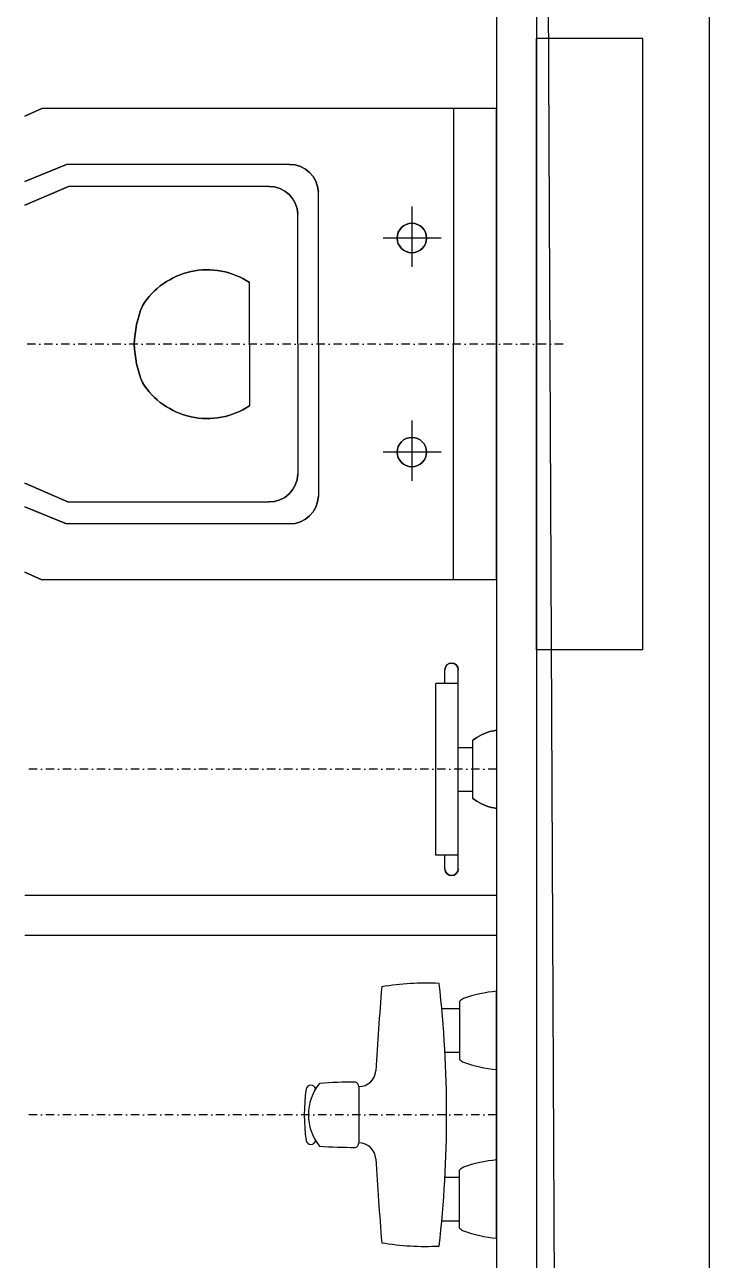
# Model space of a CAD drawing. Header units: millimetres. Extents: x 1372008 to 1414120, y -182161 to -161891.
# Drawn here: x 1395130 to 1395645, y -165426 to -164496 of the extents above; entities that cross this region are included whole.
import ezdxf

# ---------------------------------------------------------------- set-up
doc = ezdxf.new("R2010")
doc.units = ezdxf.units.MM
doc.linetypes.add('DASHDOT2', pattern=[12.7, 6.35, -3.175, 0, -3.175])
for name, color, linetype in [('Divar-komek', 7, 'Continuous'), ('Kafel', 7, 'Continuous'), ('Santexnika', 7, 'Continuous'), ('sutun1', 7, 'Continuous')]:
    doc.layers.add(name, color=color, linetype=linetype)

msp = doc.modelspace()

# ---------------------------------------------------------------- linework, layer by layer
at = {"layer": 'Divar-komek'}
for p, q in [((1395515.19, -162561.14), (1395515.19, -168896.14)), ((1395645.19, -162561.14), (1395645.19, -169026.14))]:
    msp.add_line(p, q, dxfattribs=at)
at = {"layer": 'Kafel'}
for p, q in [((1395485.19, -162391.14), (1395485.19, -168871.14)), ((1395515.19, -162561.14), (1395515.19, -168871.14))]:
    msp.add_line(p, q, dxfattribs=at)
at = {"layer": 'Santexnika'}
for p, q in [((1395595.19, -164506.14), (1395515.19, -164506.14)), ((1395515.19, -164966.14), (1395515.19, -164506.14)), ((1395595.19, -164506.14), (1395515.19, -164506.14)), ((1395515.19, -164966.14), (1395515.19, -164506.14)), ((1395595.19, -164506.14), (1395515.19, -164506.14)), ((1395515.19, -164966.14), (1395515.19, -164506.14)), ((1395595.19, -164506.14), (1395515.19, -164506.14)), ((1395515.19, -164966.14), (1395515.19, -164506.14)), ((1395595.19, -164506.14), (1395515.19, -164506.14)), ((1395515.19, -164966.14), (1395515.19, -164506.14)), ((1395595.19, -164506.14), (1395515.19, -164506.14)), ((1395515.19, -164966.14), (1395515.19, -164506.14)), ((1395595.19, -164506.14), (1395515.19, -164506.14)), ((1395515.19, -164966.14), (1395515.19, -164506.14)), ((1395595.19, -164506.14), (1395515.19, -164506.14)), ((1395515.19, -164966.14), (1395515.19, -164506.14)), ((1395595.19, -164966.14), (1395595.19, -164506.14)), ((1395595.19, -164966.14), (1395595.19, -164506.14)), ((1395595.19, -164966.14), (1395595.19, -164506.14)), ((1395595.19, -164966.14), (1395595.19, -164506.14)), ((1395595.19, -164966.14), (1395595.19, -164506.14)), ((1395595.19, -164966.14), (1395595.19, -164506.14)), ((1395595.19, -164966.14), (1395595.19, -164506.14)), ((1395595.19, -164966.14), (1395595.19, -164506.14)), ((1395485.19, -164558.64), (1395143.03, -164558.64)), ((1395485.19, -164558.64), (1395143.03, -164558.64)), ((1395485.19, -164558.64), (1395143.03, -164558.64)), ((1395485.19, -164558.64), (1395143.03, -164558.64)), ((1395485.19, -164558.64), (1395143.03, -164558.64)), ((1395485.19, -164558.64), (1395143.03, -164558.64)), ((1395485.19, -164558.64), (1395143.03, -164558.64)), ((1395485.19, -164558.64), (1395143.03, -164558.64)), ((1395452.66, -164558.64), (1395452.66, -164736.14)), ((1395452.66, -164558.64), (1395452.66, -164736.14)), ((1395452.66, -164558.64), (1395452.66, -164736.14)), ((1395452.66, -164558.64), (1395452.66, -164736.14)), ((1395452.66, -164558.64), (1395452.66, -164736.14)), ((1395452.66, -164558.64), (1395452.66, -164736.14)), ((1395452.66, -164558.64), (1395452.66, -164736.14)), ((1395452.66, -164558.64), (1395452.66, -164736.14)), ((1395485.19, -164913.64), (1395485.19, -164558.64)), ((1395485.19, -164913.64), (1395485.19, -164558.64)), ((1395485.19, -164913.64), (1395485.19, -164558.64)), ((1395485.19, -164913.64), (1395485.19, -164558.64)), ((1395485.19, -164913.64), (1395485.19, -164558.64)), ((1395485.19, -164913.64), (1395485.19, -164558.64)), ((1395485.19, -164913.64), (1395485.19, -164558.64)), ((1395485.19, -164913.64), (1395485.19, -164558.64)), ((1395329.67, -164600.82), (1395161.73, -164600.82)), ((1395329.67, -164600.82), (1395161.73, -164600.82)), ((1395329.67, -164600.82), (1395161.73, -164600.82)), ((1395329.67, -164600.82), (1395161.73, -164600.82)), ((1395329.67, -164600.82), (1395161.73, -164600.82)), ((1395329.67, -164600.82), (1395161.73, -164600.82)), ((1395329.67, -164600.82), (1395161.73, -164600.82)), ((1395329.67, -164600.82), (1395161.73, -164600.82)), ((1395314.19, -164617.35), (1395163.24, -164617.35)), ((1395314.19, -164617.35), (1395163.24, -164617.35)), ((1395314.19, -164617.35), (1395163.24, -164617.35)), ((1395314.19, -164617.35), (1395163.24, -164617.35)), ((1395314.19, -164617.35), (1395163.24, -164617.35)), ((1395314.19, -164617.35), (1395163.24, -164617.35)), ((1395314.19, -164617.35), (1395163.24, -164617.35)), ((1395314.19, -164617.35), (1395163.24, -164617.35)), ((1395351.11, -164736.14), (1395351.11, -164621.79)), ((1395351.11, -164736.14), (1395351.11, -164621.79)), ((1395351.11, -164736.14), (1395351.11, -164621.79)), ((1395351.11, -164736.14), (1395351.11, -164621.79)), ((1395351.11, -164736.14), (1395351.11, -164621.79)), ((1395351.11, -164736.14), (1395351.11, -164621.79)), ((1395351.11, -164736.14), (1395351.11, -164621.79)), ((1395351.11, -164736.14), (1395351.11, -164621.79)), ((1395421.68, -164677.97), (1395421.68, -164632.4)), ((1395421.68, -164677.97), (1395421.68, -164632.4)), ((1395421.68, -164677.97), (1395421.68, -164632.4)), ((1395421.68, -164677.97), (1395421.68, -164632.4)), ((1395421.68, -164677.97), (1395421.68, -164632.4)), ((1395421.68, -164677.97), (1395421.68, -164632.4)), ((1395421.68, -164677.97), (1395421.68, -164632.4)), ((1395421.68, -164677.97), (1395421.68, -164632.4)), ((1395335.63, -164736.14), (1395335.63, -164638.33)), ((1395335.63, -164736.14), (1395335.63, -164638.33)), ((1395335.63, -164736.14), (1395335.63, -164638.33)), ((1395335.63, -164736.14), (1395335.63, -164638.33)), ((1395335.63, -164736.14), (1395335.63, -164638.33)), ((1395335.63, -164736.14), (1395335.63, -164638.33)), ((1395335.63, -164736.14), (1395335.63, -164638.33)), ((1395335.63, -164736.14), (1395335.63, -164638.33)), ((1395443.6, -164656.25), (1395399.75, -164656.25)), ((1395443.6, -164656.25), (1395399.75, -164656.25)), ((1395443.6, -164656.25), (1395399.75, -164656.25)), ((1395443.6, -164656.25), (1395399.75, -164656.25)), ((1395443.6, -164656.25), (1395399.75, -164656.25)), ((1395443.6, -164656.25), (1395399.75, -164656.25)), ((1395443.6, -164656.25), (1395399.75, -164656.25)), ((1395443.6, -164656.25), (1395399.75, -164656.25)), ((1395299.3, -164736.14), (1395299.3, -164689.78)), ((1395299.3, -164736.14), (1395299.3, -164689.78)), ((1395299.3, -164736.14), (1395299.3, -164689.78)), ((1395299.3, -164736.14), (1395299.3, -164689.78)), ((1395299.3, -164736.14), (1395299.3, -164689.78)), ((1395299.3, -164736.14), (1395299.3, -164689.78)), ((1395299.3, -164736.14), (1395299.3, -164689.78)), ((1395299.3, -164736.14), (1395299.3, -164689.78)), ((1395299.3, -164736.14), (1395299.3, -164782.51)), ((1395299.3, -164736.14), (1395299.3, -164782.51)), ((1395299.3, -164736.14), (1395299.3, -164782.51)), ((1395299.3, -164736.14), (1395299.3, -164782.51)), ((1395299.3, -164736.14), (1395299.3, -164782.51)), ((1395299.3, -164736.14), (1395299.3, -164782.51)), ((1395299.3, -164736.14), (1395299.3, -164782.51)), ((1395299.3, -164736.14), (1395299.3, -164782.51)), ((1395335.63, -164736.14), (1395335.63, -164833.96)), ((1395335.63, -164736.14), (1395335.63, -164833.96)), ((1395335.63, -164736.14), (1395335.63, -164833.96)), ((1395335.63, -164736.14), (1395335.63, -164833.96)), ((1395335.63, -164736.14), (1395335.63, -164833.96)), ((1395335.63, -164736.14), (1395335.63, -164833.96)), ((1395335.63, -164736.14), (1395335.63, -164833.96)), ((1395335.63, -164736.14), (1395335.63, -164833.96)), ((1395351.11, -164736.14), (1395351.11, -164850.49)), ((1395351.11, -164736.14), (1395351.11, -164850.49)), ((1395351.11, -164736.14), (1395351.11, -164850.49)), ((1395351.11, -164736.14), (1395351.11, -164850.49)), ((1395351.11, -164736.14), (1395351.11, -164850.49)), ((1395351.11, -164736.14), (1395351.11, -164850.49)), ((1395351.11, -164736.14), (1395351.11, -164850.49)), ((1395351.11, -164736.14), (1395351.11, -164850.49)), ((1395452.66, -164913.64), (1395452.66, -164736.14)), ((1395452.66, -164913.64), (1395452.66, -164736.14)), ((1395452.66, -164913.64), (1395452.66, -164736.14)), ((1395452.66, -164913.64), (1395452.66, -164736.14)), ((1395452.66, -164913.64), (1395452.66, -164736.14)), ((1395452.66, -164913.64), (1395452.66, -164736.14)), ((1395452.66, -164913.64), (1395452.66, -164736.14)), ((1395452.66, -164913.64), (1395452.66, -164736.14)), ((1395421.68, -164839.09), (1395421.68, -164793.52)), ((1395421.68, -164839.09), (1395421.68, -164793.52)), ((1395421.68, -164839.09), (1395421.68, -164793.52)), ((1395421.68, -164839.09), (1395421.68, -164793.52)), ((1395421.68, -164839.09), (1395421.68, -164793.52)), ((1395421.68, -164839.09), (1395421.68, -164793.52)), ((1395421.68, -164839.09), (1395421.68, -164793.52)), ((1395421.68, -164839.09), (1395421.68, -164793.52)), ((1395443.6, -164817.37), (1395399.75, -164817.37)), ((1395443.6, -164817.37), (1395399.75, -164817.37)), ((1395443.6, -164817.37), (1395399.75, -164817.37)), ((1395443.6, -164817.37), (1395399.75, -164817.37)), ((1395443.6, -164817.37), (1395399.75, -164817.37)), ((1395443.6, -164817.37), (1395399.75, -164817.37)), ((1395443.6, -164817.37), (1395399.75, -164817.37)), ((1395443.6, -164817.37), (1395399.75, -164817.37)), ((1395314.19, -164854.94), (1395163.24, -164854.94)), ((1395314.19, -164854.94), (1395163.24, -164854.94)), ((1395314.19, -164854.94), (1395163.24, -164854.94)), ((1395314.19, -164854.94), (1395163.24, -164854.94)), ((1395314.19, -164854.94), (1395163.24, -164854.94)), ((1395314.19, -164854.94), (1395163.24, -164854.94)), ((1395314.19, -164854.94), (1395163.24, -164854.94)), ((1395314.19, -164854.94), (1395163.24, -164854.94)), ((1395329.67, -164871.47), (1395161.73, -164871.47)), ((1395329.67, -164871.47), (1395161.73, -164871.47)), ((1395329.67, -164871.47), (1395161.73, -164871.47)), ((1395329.67, -164871.47), (1395161.73, -164871.47)), ((1395329.67, -164871.47), (1395161.73, -164871.47)), ((1395329.67, -164871.47), (1395161.73, -164871.47)), ((1395329.67, -164871.47), (1395161.73, -164871.47)), ((1395329.67, -164871.47), (1395161.73, -164871.47)), ((1395485.19, -164913.64), (1395143.03, -164913.64)), ((1395485.19, -164913.64), (1395143.03, -164913.64)), ((1395485.19, -164913.64), (1395143.03, -164913.64)), ((1395485.19, -164913.64), (1395143.03, -164913.64)), ((1395485.19, -164913.64), (1395143.03, -164913.64)), ((1395485.19, -164913.64), (1395143.03, -164913.64)), ((1395485.19, -164913.64), (1395143.03, -164913.64)), ((1395485.19, -164913.64), (1395143.03, -164913.64)), ((1395595.19, -164966.14), (1395515.19, -164966.14)), ((1395595.19, -164966.14), (1395515.19, -164966.14)), ((1395595.19, -164966.14), (1395515.19, -164966.14)), ((1395595.19, -164966.14), (1395515.19, -164966.14)), ((1395595.19, -164966.14), (1395515.19, -164966.14)), ((1395595.19, -164966.14), (1395515.19, -164966.14)), ((1395595.19, -164966.14), (1395515.19, -164966.14)), ((1395595.19, -164966.14), (1395515.19, -164966.14)), ((1395446.34, -164991.49), (1395446.34, -164981.14)), ((1395446.34, -164991.49), (1395446.34, -164981.14)), ((1395446.34, -164991.49), (1395446.34, -164981.14)), ((1395446.34, -164991.49), (1395446.34, -164981.14)), ((1395446.34, -164991.49), (1395446.34, -164981.14)), ((1395446.34, -164991.49), (1395446.34, -164981.14)), ((1395446.34, -164991.49), (1395446.34, -164981.14)), ((1395446.34, -164991.49), (1395446.34, -164981.14)), ((1395456.34, -165131.14), (1395456.34, -164981.14)), ((1395456.34, -165131.14), (1395456.34, -164981.14)), ((1395456.34, -165131.14), (1395456.34, -164981.14)), ((1395456.34, -165131.14), (1395456.34, -164981.14)), ((1395456.34, -165131.14), (1395456.34, -164981.14)), ((1395456.34, -165131.14), (1395456.34, -164981.14)), ((1395456.34, -165131.14), (1395456.34, -164981.14)), ((1395456.34, -165131.14), (1395456.34, -164981.14)), ((1395439.4, -165120.8), (1395439.4, -164991.49)), ((1395456.34, -164991.49), (1395439.4, -164991.49)), ((1395439.4, -165120.8), (1395439.4, -164991.49)), ((1395456.34, -164991.49), (1395439.4, -164991.49)), ((1395439.4, -165120.8), (1395439.4, -164991.49)), ((1395456.34, -164991.49), (1395439.4, -164991.49)), ((1395439.4, -165120.8), (1395439.4, -164991.49)), ((1395456.34, -164991.49), (1395439.4, -164991.49)), ((1395439.4, -165120.8), (1395439.4, -164991.49)), ((1395456.34, -164991.49), (1395439.4, -164991.49)), ((1395439.4, -165120.8), (1395439.4, -164991.49)), ((1395456.34, -164991.49), (1395439.4, -164991.49)), ((1395439.4, -165120.8), (1395439.4, -164991.49)), ((1395456.34, -164991.49), (1395439.4, -164991.49)), ((1395439.4, -165120.8), (1395439.4, -164991.49)), ((1395456.34, -164991.49), (1395439.4, -164991.49)), ((1395485.19, -165026.71), (1395485.19, -165085.58)), ((1395485.19, -165026.71), (1395485.19, -165085.58)), ((1395485.19, -165026.71), (1395485.19, -165085.58)), ((1395485.19, -165026.71), (1395485.19, -165085.58)), ((1395485.19, -165026.71), (1395485.19, -165085.58)), ((1395485.19, -165026.71), (1395485.19, -165085.58)), ((1395485.19, -165026.71), (1395485.19, -165085.58)), ((1395485.19, -165026.71), (1395485.19, -165085.58)), ((1395467.37, -165077.98), (1395467.37, -165034.31)), ((1395467.37, -165077.98), (1395467.37, -165034.31)), ((1395467.37, -165077.98), (1395467.37, -165034.31)), ((1395467.37, -165077.98), (1395467.37, -165034.31)), ((1395467.37, -165077.98), (1395467.37, -165034.31)), ((1395467.37, -165077.98), (1395467.37, -165034.31)), ((1395467.37, -165077.98), (1395467.37, -165034.31)), ((1395467.37, -165077.98), (1395467.37, -165034.31)), ((1395456.34, -165039.71), (1395467.37, -165039.71)), ((1395456.34, -165039.71), (1395467.37, -165039.71)), ((1395456.34, -165039.71), (1395467.37, -165039.71)), ((1395456.34, -165039.71), (1395467.37, -165039.71)), ((1395456.34, -165039.71), (1395467.37, -165039.71)), ((1395456.34, -165039.71), (1395467.37, -165039.71)), ((1395456.34, -165039.71), (1395467.37, -165039.71)), ((1395456.34, -165039.71), (1395467.37, -165039.71)), ((1395456.34, -165072.58), (1395467.37, -165072.58)), ((1395456.34, -165072.58), (1395467.37, -165072.58)), ((1395456.34, -165072.58), (1395467.37, -165072.58)), ((1395456.34, -165072.58), (1395467.37, -165072.58)), ((1395456.34, -165072.58), (1395467.37, -165072.58)), ((1395456.34, -165072.58), (1395467.37, -165072.58)), ((1395456.34, -165072.58), (1395467.37, -165072.58)), ((1395456.34, -165072.58), (1395467.37, -165072.58)), ((1395456.34, -165120.8), (1395439.4, -165120.8)), ((1395456.34, -165120.8), (1395439.4, -165120.8)), ((1395456.34, -165120.8), (1395439.4, -165120.8)), ((1395456.34, -165120.8), (1395439.4, -165120.8)), ((1395456.34, -165120.8), (1395439.4, -165120.8)), ((1395456.34, -165120.8), (1395439.4, -165120.8)), ((1395456.34, -165120.8), (1395439.4, -165120.8)), ((1395456.34, -165120.8), (1395439.4, -165120.8)), ((1395446.34, -165131.14), (1395446.34, -165120.8)), ((1395446.34, -165131.14), (1395446.34, -165120.8)), ((1395446.34, -165131.14), (1395446.34, -165120.8)), ((1395446.34, -165131.14), (1395446.34, -165120.8)), ((1395446.34, -165131.14), (1395446.34, -165120.8)), ((1395446.34, -165131.14), (1395446.34, -165120.8)), ((1395446.34, -165131.14), (1395446.34, -165120.8)), ((1395446.34, -165131.14), (1395446.34, -165120.8)), ((1395485.19, -165151.14), (1395130.19, -165151.14)), ((1395485.19, -165151.14), (1395130.19, -165151.14)), ((1395485.19, -165151.14), (1395130.19, -165151.14)), ((1395485.19, -165151.14), (1395130.19, -165151.14)), ((1395485.19, -165151.14), (1395130.19, -165151.14)), ((1395485.19, -165151.14), (1395130.19, -165151.14)), ((1395485.19, -165151.14), (1395130.19, -165151.14)), ((1395485.19, -165151.14), (1395130.19, -165151.14)), ((1395485.19, -165181.14), (1395130.19, -165181.14)), ((1395485.19, -165181.14), (1395130.19, -165181.14)), ((1395485.19, -165181.14), (1395130.19, -165181.14)), ((1395485.19, -165181.14), (1395130.19, -165181.14)), ((1395485.19, -165181.14), (1395130.19, -165181.14)), ((1395485.19, -165181.14), (1395130.19, -165181.14)), ((1395485.19, -165181.14), (1395130.19, -165181.14)), ((1395485.19, -165181.14), (1395130.19, -165181.14)), ((1395485.19, -165409.05), (1395485.19, -165223.23)), ((1395485.19, -165409.05), (1395485.19, -165223.23)), ((1395485.19, -165409.05), (1395485.19, -165223.23)), ((1395485.19, -165409.05), (1395485.19, -165223.23)), ((1395485.19, -165409.05), (1395485.19, -165223.23)), ((1395485.19, -165409.05), (1395485.19, -165223.23)), ((1395485.19, -165409.05), (1395485.19, -165223.23)), ((1395485.19, -165409.05), (1395485.19, -165223.23)), ((1395457.37, -165230.84), (1395457.37, -165274.5)), ((1395457.37, -165230.84), (1395457.37, -165274.5)), ((1395457.37, -165230.84), (1395457.37, -165274.5)), ((1395457.37, -165230.84), (1395457.37, -165274.5)), ((1395457.37, -165230.84), (1395457.37, -165274.5)), ((1395457.37, -165230.84), (1395457.37, -165274.5)), ((1395457.37, -165230.84), (1395457.37, -165274.5)), ((1395457.37, -165230.84), (1395457.37, -165274.5)), ((1395443.95, -165236.24), (1395457.37, -165236.24)), ((1395443.95, -165236.24), (1395457.37, -165236.24)), ((1395443.95, -165236.24), (1395457.37, -165236.24)), ((1395443.95, -165236.24), (1395457.37, -165236.24)), ((1395443.95, -165236.24), (1395457.37, -165236.24)), ((1395443.95, -165236.24), (1395457.37, -165236.24)), ((1395443.95, -165236.24), (1395457.37, -165236.24)), ((1395443.95, -165236.24), (1395457.37, -165236.24)), ((1395446.34, -165269.1), (1395457.37, -165269.1)), ((1395446.34, -165269.1), (1395457.37, -165269.1)), ((1395446.34, -165269.1), (1395457.37, -165269.1)), ((1395446.34, -165269.1), (1395457.37, -165269.1)), ((1395446.34, -165269.1), (1395457.37, -165269.1)), ((1395446.34, -165269.1), (1395457.37, -165269.1)), ((1395446.34, -165269.1), (1395457.37, -165269.1)), ((1395446.34, -165269.1), (1395457.37, -165269.1)), ((1395381.63, -165294.96), (1395381.63, -165337.33)), ((1395381.63, -165294.96), (1395381.63, -165337.33)), ((1395381.63, -165294.96), (1395381.63, -165337.33)), ((1395381.63, -165294.96), (1395381.63, -165337.33)), ((1395381.63, -165294.96), (1395381.63, -165337.33)), ((1395381.63, -165294.96), (1395381.63, -165337.33)), ((1395381.63, -165294.96), (1395381.63, -165337.33)), ((1395381.63, -165294.96), (1395381.63, -165337.33)), ((1395446.34, -165363.19), (1395457.37, -165363.19)), ((1395446.34, -165363.19), (1395457.37, -165363.19)), ((1395446.34, -165363.19), (1395457.37, -165363.19)), ((1395446.34, -165363.19), (1395457.37, -165363.19)), ((1395446.34, -165363.19), (1395457.37, -165363.19)), ((1395446.34, -165363.19), (1395457.37, -165363.19)), ((1395446.34, -165363.19), (1395457.37, -165363.19)), ((1395446.34, -165363.19), (1395457.37, -165363.19)), ((1395457.37, -165401.45), (1395457.37, -165357.79)), ((1395457.37, -165401.45), (1395457.37, -165357.79)), ((1395457.37, -165401.45), (1395457.37, -165357.79)), ((1395457.37, -165401.45), (1395457.37, -165357.79)), ((1395457.37, -165401.45), (1395457.37, -165357.79)), ((1395457.37, -165401.45), (1395457.37, -165357.79)), ((1395457.37, -165401.45), (1395457.37, -165357.79)), ((1395457.37, -165401.45), (1395457.37, -165357.79)), ((1395443.95, -165396.05), (1395457.37, -165396.05)), ((1395443.95, -165396.05), (1395457.37, -165396.05)), ((1395443.95, -165396.05), (1395457.37, -165396.05)), ((1395443.95, -165396.05), (1395457.37, -165396.05)), ((1395443.95, -165396.05), (1395457.37, -165396.05)), ((1395443.95, -165396.05), (1395457.37, -165396.05)), ((1395443.95, -165396.05), (1395457.37, -165396.05)), ((1395443.95, -165396.05), (1395457.37, -165396.05))]:
    msp.add_line(p, q, dxfattribs=at)
at = {"layer": 'Santexnika', "color": 26, "linetype": 'DASHDOT2', "true_color": 0x791e15}
for p, q in [((1395535.19, -164736.14), (1395130.19, -164736.14)), ((1395535.19, -164736.14), (1395130.19, -164736.14)), ((1395535.19, -164736.14), (1395130.19, -164736.14)), ((1395535.19, -164736.14), (1395130.19, -164736.14)), ((1395535.19, -164736.14), (1395130.19, -164736.14)), ((1395535.19, -164736.14), (1395130.19, -164736.14)), ((1395535.19, -164736.14), (1395130.19, -164736.14)), ((1395535.19, -164736.14), (1395130.19, -164736.14)), ((1395485.19, -165056.14), (1395130.19, -165056.14)), ((1395485.19, -165056.14), (1395130.19, -165056.14)), ((1395485.19, -165056.14), (1395130.19, -165056.14)), ((1395485.19, -165056.14), (1395130.19, -165056.14)), ((1395485.19, -165056.14), (1395130.19, -165056.14)), ((1395485.19, -165056.14), (1395130.19, -165056.14)), ((1395485.19, -165056.14), (1395130.19, -165056.14)), ((1395485.19, -165056.14), (1395130.19, -165056.14)), ((1395485.19, -165316.14), (1395130.19, -165316.14)), ((1395485.19, -165316.14), (1395130.19, -165316.14)), ((1395485.19, -165316.14), (1395130.19, -165316.14)), ((1395485.19, -165316.14), (1395130.19, -165316.14)), ((1395485.19, -165316.14), (1395130.19, -165316.14)), ((1395485.19, -165316.14), (1395130.19, -165316.14)), ((1395485.19, -165316.14), (1395130.19, -165316.14)), ((1395485.19, -165316.14), (1395130.19, -165316.14))]:
    msp.add_line(p, q, dxfattribs=at)
at = {"layer": 'Santexnika'}
for points in [[(1395130.19, -164564.42), (1395143.03, -164558.64)], [(1395143.03, -164558.64), (1395130.19, -164564.42)], [(1395143.03, -164558.64), (1395130.19, -164564.42)], [(1395143.03, -164558.64), (1395130.19, -164564.42)], [(1395143.03, -164558.64), (1395130.19, -164564.42)], [(1395143.03, -164558.64), (1395130.19, -164564.42)], [(1395143.03, -164558.64), (1395130.19, -164564.42)], [(1395143.03, -164558.64), (1395130.19, -164564.42)], [(1395130.19, -164613.67), (1395161.73, -164600.82)], [(1395161.73, -164600.82), (1395130.19, -164613.67)], [(1395161.73, -164600.82), (1395130.19, -164613.67)], [(1395161.73, -164600.82), (1395130.19, -164613.67)], [(1395161.73, -164600.82), (1395130.19, -164613.67)], [(1395161.73, -164600.82), (1395130.19, -164613.67)], [(1395161.73, -164600.82), (1395130.19, -164613.67)], [(1395161.73, -164600.82), (1395130.19, -164613.67)], [(1395130.19, -164631.43), (1395163.24, -164617.35)], [(1395163.24, -164617.35), (1395130.19, -164631.43)], [(1395163.24, -164617.35), (1395130.19, -164631.43)], [(1395163.24, -164617.35), (1395130.19, -164631.43)], [(1395163.24, -164617.35), (1395130.19, -164631.43)], [(1395163.24, -164617.35), (1395130.19, -164631.43)], [(1395163.24, -164617.35), (1395130.19, -164631.43)], [(1395163.24, -164617.35), (1395130.19, -164631.43)], [(1395163.24, -164854.94), (1395130.19, -164840.86)], [(1395130.19, -164840.86), (1395163.24, -164854.94)], [(1395130.19, -164840.86), (1395163.24, -164854.94)], [(1395130.19, -164840.86), (1395163.24, -164854.94)], [(1395130.19, -164840.86), (1395163.24, -164854.94)], [(1395130.19, -164840.86), (1395163.24, -164854.94)], [(1395130.19, -164840.86), (1395163.24, -164854.94)], [(1395130.19, -164840.86), (1395163.24, -164854.94)], [(1395161.73, -164871.47), (1395130.19, -164858.62)], [(1395130.19, -164858.62), (1395161.73, -164871.47)], [(1395130.19, -164858.62), (1395161.73, -164871.47)], [(1395130.19, -164858.62), (1395161.73, -164871.47)], [(1395130.19, -164858.62), (1395161.73, -164871.47)], [(1395130.19, -164858.62), (1395161.73, -164871.47)], [(1395130.19, -164858.62), (1395161.73, -164871.47)], [(1395130.19, -164858.62), (1395161.73, -164871.47)], [(1395143.03, -164913.64), (1395130.19, -164907.87)], [(1395130.19, -164907.87), (1395143.03, -164913.64)], [(1395130.19, -164907.87), (1395143.03, -164913.64)], [(1395130.19, -164907.87), (1395143.03, -164913.64)], [(1395130.19, -164907.87), (1395143.03, -164913.64)], [(1395130.19, -164907.87), (1395143.03, -164913.64)], [(1395130.19, -164907.87), (1395143.03, -164913.64)], [(1395130.19, -164907.87), (1395143.03, -164913.64)]]:
    msp.add_lwpolyline(points, dxfattribs=at)
at = {"layer": 'Santexnika', "extrusion": (0, 0, -1)}
for centre in [(-1395421.45, -164656.25), (-1395421.45, -164817.37)]:
    msp.add_circle(centre, 11.07, dxfattribs=at)
at = {"layer": 'Santexnika'}
for centre in [(1395421.45, -164656.25), (1395421.45, -164656.25), (1395421.45, -164656.25), (1395421.45, -164656.25), (1395421.45, -164656.25), (1395421.45, -164656.25), (1395421.45, -164656.25), (1395421.45, -164817.37), (1395421.45, -164817.37), (1395421.45, -164817.37), (1395421.45, -164817.37), (1395421.45, -164817.37), (1395421.45, -164817.37), (1395421.45, -164817.37)]:
    msp.add_circle(centre, 11.07, dxfattribs=at)
at = {"layer": 'Santexnika', "extrusion": (0, 0, -1)}
for centre, radius, start, end in [((-1395329.51, -164622.43), 21.61, 89.57615, 178.31441), ((-1395314.03, -164638.96), 21.61, 89.57615, 178.31441), ((-1395267.49, -164737.73), 57.54, 32.02118, 123.55505), ((-1395295.51, -164738.48), 82.92, 1.61644, 22.14696), ((-1395295.51, -164733.8), 82.92, -22.14696, -1.61644), ((-1395267.49, -164734.55), 57.54, -123.55505, -32.02118), ((-1395314.03, -164833.32), 21.61, -178.31441, -89.57615), ((-1395329.51, -164849.86), 21.61, -178.31441, -89.57615), ((-1395451.34, -164981.14), 5, 0, -180), ((-1395490.41, -165063.79), 37.44, 57.44563, 81.9817), ((-1395473.43, -165039.67), 8.09, 41.50439, 67.0081), ((-1395473.43, -165072.62), 8.09, -67.0081, -41.50439), ((-1395490.41, -165048.5), 37.44, -81.9817, -57.44563), ((-1395451.34, -165131.14), 5, -180, 0)]:
    msp.add_arc(centre, radius, start, end, dxfattribs=at)
at = {"layer": 'Santexnika'}
for centre, radius, start, end in [((1395329.51, -164622.43), 21.61, 1.68559, 90.42385), ((1395329.51, -164622.43), 21.61, 1.68559, 90.42385), ((1395329.51, -164622.43), 21.61, 1.68559, 90.42385), ((1395329.51, -164622.43), 21.61, 1.68559, 90.42385), ((1395329.51, -164622.43), 21.61, 1.68559, 90.42385), ((1395329.51, -164622.43), 21.61, 1.68559, 90.42385), ((1395329.51, -164622.43), 21.61, 1.68559, 90.42385), ((1395314.03, -164638.96), 21.61, 1.68559, 90.42385), ((1395314.03, -164638.96), 21.61, 1.68559, 90.42385), ((1395314.03, -164638.96), 21.61, 1.68559, 90.42385), ((1395314.03, -164638.96), 21.61, 1.68559, 90.42385), ((1395314.03, -164638.96), 21.61, 1.68559, 90.42385), ((1395314.03, -164638.96), 21.61, 1.68559, 90.42385), ((1395314.03, -164638.96), 21.61, 1.68559, 90.42385), ((1395267.49, -164737.73), 57.54, 56.44495, 147.97882), ((1395267.49, -164737.73), 57.54, 56.44495, 147.97882), ((1395267.49, -164737.73), 57.54, 56.44495, 147.97882), ((1395267.49, -164737.73), 57.54, 56.44495, 147.97882), ((1395267.49, -164737.73), 57.54, 56.44495, 147.97882), ((1395267.49, -164737.73), 57.54, 56.44495, 147.97882), ((1395267.49, -164737.73), 57.54, 56.44495, 147.97882), ((1395295.51, -164738.48), 82.92, 157.85304, 178.38356), ((1395295.51, -164738.48), 82.92, 157.85304, 178.38356), ((1395295.51, -164738.48), 82.92, 157.85304, 178.38356), ((1395295.51, -164738.48), 82.92, 157.85304, 178.38356), ((1395295.51, -164738.48), 82.92, 157.85304, 178.38356), ((1395295.51, -164738.48), 82.92, 157.85304, 178.38356), ((1395295.51, -164738.48), 82.92, 157.85304, 178.38356), ((1395295.51, -164733.8), 82.92, -178.38356, -157.85304), ((1395295.51, -164733.8), 82.92, -178.38356, -157.85304), ((1395295.51, -164733.8), 82.92, -178.38356, -157.85304), ((1395295.51, -164733.8), 82.92, -178.38356, -157.85304), ((1395295.51, -164733.8), 82.92, -178.38356, -157.85304), ((1395295.51, -164733.8), 82.92, -178.38356, -157.85304), ((1395295.51, -164733.8), 82.92, -178.38356, -157.85304), ((1395267.49, -164734.55), 57.54, -147.97882, -56.44495), ((1395267.49, -164734.55), 57.54, -147.97882, -56.44495), ((1395267.49, -164734.55), 57.54, -147.97882, -56.44495), ((1395267.49, -164734.55), 57.54, -147.97882, -56.44495), ((1395267.49, -164734.55), 57.54, -147.97882, -56.44495), ((1395267.49, -164734.55), 57.54, -147.97882, -56.44495), ((1395267.49, -164734.55), 57.54, -147.97882, -56.44495), ((1395314.03, -164833.32), 21.61, -90.42385, -1.68559), ((1395314.03, -164833.32), 21.61, -90.42385, -1.68559), ((1395314.03, -164833.32), 21.61, -90.42385, -1.68559), ((1395314.03, -164833.32), 21.61, -90.42385, -1.68559), ((1395314.03, -164833.32), 21.61, -90.42385, -1.68559), ((1395314.03, -164833.32), 21.61, -90.42385, -1.68559), ((1395314.03, -164833.32), 21.61, -90.42385, -1.68559), ((1395329.51, -164849.86), 21.61, -90.42385, -1.68559), ((1395329.51, -164849.86), 21.61, -90.42385, -1.68559), ((1395329.51, -164849.86), 21.61, -90.42385, -1.68559), ((1395329.51, -164849.86), 21.61, -90.42385, -1.68559), ((1395329.51, -164849.86), 21.61, -90.42385, -1.68559), ((1395329.51, -164849.86), 21.61, -90.42385, -1.68559), ((1395329.51, -164849.86), 21.61, -90.42385, -1.68559), ((1395451.34, -164981.14), 5, 0, 180), ((1395451.34, -164981.14), 5, 0, 180), ((1395451.34, -164981.14), 5, 0, 180), ((1395451.34, -164981.14), 5, 0, 180), ((1395451.34, -164981.14), 5, 0, 180), ((1395451.34, -164981.14), 5, 0, 180), ((1395451.34, -164981.14), 5, 0, 180), ((1395490.41, -165063.79), 37.44, 98.0183, 122.55437), ((1395490.41, -165063.79), 37.44, 98.0183, 122.55437), ((1395490.41, -165063.79), 37.44, 98.0183, 122.55437), ((1395490.41, -165063.79), 37.44, 98.0183, 122.55437), ((1395490.41, -165063.79), 37.44, 98.0183, 122.55437), ((1395490.41, -165063.79), 37.44, 98.0183, 122.55437), ((1395490.41, -165063.79), 37.44, 98.0183, 122.55437), ((1395473.43, -165039.67), 8.09, 112.9919, 138.49561), ((1395473.43, -165039.67), 8.09, 112.9919, 138.49561), ((1395473.43, -165039.67), 8.09, 112.9919, 138.49561), ((1395473.43, -165039.67), 8.09, 112.9919, 138.49561), ((1395473.43, -165039.67), 8.09, 112.9919, 138.49561), ((1395473.43, -165039.67), 8.09, 112.9919, 138.49561), ((1395473.43, -165039.67), 8.09, 112.9919, 138.49561), ((1395473.43, -165072.62), 8.09, -138.49561, -112.9919), ((1395473.43, -165072.62), 8.09, -138.49561, -112.9919), ((1395473.43, -165072.62), 8.09, -138.49561, -112.9919), ((1395473.43, -165072.62), 8.09, -138.49561, -112.9919), ((1395473.43, -165072.62), 8.09, -138.49561, -112.9919), ((1395473.43, -165072.62), 8.09, -138.49561, -112.9919), ((1395473.43, -165072.62), 8.09, -138.49561, -112.9919), ((1395490.41, -165048.5), 37.44, -122.55437, -98.0183), ((1395490.41, -165048.5), 37.44, -122.55437, -98.0183), ((1395490.41, -165048.5), 37.44, -122.55437, -98.0183), ((1395490.41, -165048.5), 37.44, -122.55437, -98.0183), ((1395490.41, -165048.5), 37.44, -122.55437, -98.0183), ((1395490.41, -165048.5), 37.44, -122.55437, -98.0183), ((1395490.41, -165048.5), 37.44, -122.55437, -98.0183), ((1395451.34, -165131.14), 5, 180, 0), ((1395451.34, -165131.14), 5, 180, 0), ((1395451.34, -165131.14), 5, 180, 0), ((1395451.34, -165131.14), 5, 180, 0), ((1395451.34, -165131.14), 5, 180, 0), ((1395451.34, -165131.14), 5, 180, 0), ((1395451.34, -165131.14), 5, 180, 0), ((1398804.96, -165494.55), 3417.25, 175.38846, 176.45203), ((1398804.96, -165494.55), 3417.25, 175.38846, 176.45203), ((1398804.96, -165494.55), 3417.25, 175.38846, 176.45203), ((1398804.96, -165494.55), 3417.25, 175.38846, 176.45203), ((1398804.96, -165494.55), 3417.25, 175.38846, 176.45203), ((1398804.96, -165494.55), 3417.25, 175.38846, 176.45203), ((1398804.96, -165494.55), 3417.25, 175.38846, 176.45203), ((1398804.96, -165494.55), 3417.25, 175.38846, 176.45203), ((1395432.01, -165419.77), 202.7, 87.17491, 99.43674), ((1395432.01, -165419.77), 202.7, 87.17491, 99.43674), ((1395432.01, -165419.77), 202.7, 87.17491, 99.43674), ((1395432.01, -165419.77), 202.7, 87.17491, 99.43674), ((1395432.01, -165419.77), 202.7, 87.17491, 99.43674), ((1395432.01, -165419.77), 202.7, 87.17491, 99.43674), ((1395432.01, -165419.77), 202.7, 87.17491, 99.43674), ((1395432.01, -165419.77), 202.7, 87.17491, 99.43674), ((1394574.48, -165316.14), 873.13, -6.49946, 6.49946), ((1394574.48, -165316.14), 873.13, -6.49946, 6.49946), ((1394574.48, -165316.14), 873.13, -6.49946, 6.49946), ((1394574.48, -165316.14), 873.13, -6.49946, 6.49946), ((1394574.48, -165316.14), 873.13, -6.49946, 6.49946), ((1394574.48, -165316.14), 873.13, -6.49946, 6.49946), ((1394574.48, -165316.14), 873.13, -6.49946, 6.49946), ((1394574.48, -165316.14), 873.13, -6.49946, 6.49946), ((1395493.23, -165318.6), 95.7, 94.816, 110.14565), ((1395493.23, -165318.6), 95.7, 94.816, 110.14565), ((1395493.23, -165318.6), 95.7, 94.816, 110.14565), ((1395493.23, -165318.6), 95.7, 94.816, 110.14565), ((1395493.23, -165318.6), 95.7, 94.816, 110.14565), ((1395493.23, -165318.6), 95.7, 94.816, 110.14565), ((1395493.23, -165318.6), 95.7, 94.816, 110.14565), ((1395493.23, -165318.6), 95.7, 94.816, 110.14565), ((1395463.43, -165236.2), 8.09, 112.9919, 138.49561), ((1395463.43, -165236.2), 8.09, 112.9919, 138.49561), ((1395463.43, -165236.2), 8.09, 112.9919, 138.49561), ((1395463.43, -165236.2), 8.09, 112.9919, 138.49561), ((1395463.43, -165236.2), 8.09, 112.9919, 138.49561), ((1395463.43, -165236.2), 8.09, 112.9919, 138.49561), ((1395463.43, -165236.2), 8.09, 112.9919, 138.49561), ((1395463.43, -165236.2), 8.09, 112.9919, 138.49561), ((1395463.43, -165269.14), 8.09, -138.49561, -112.9919), ((1395463.43, -165269.14), 8.09, -138.49561, -112.9919), ((1395463.43, -165269.14), 8.09, -138.49561, -112.9919), ((1395463.43, -165269.14), 8.09, -138.49561, -112.9919), ((1395463.43, -165269.14), 8.09, -138.49561, -112.9919), ((1395463.43, -165269.14), 8.09, -138.49561, -112.9919), ((1395463.43, -165269.14), 8.09, -138.49561, -112.9919), ((1395463.43, -165269.14), 8.09, -138.49561, -112.9919), ((1395493.23, -165186.74), 95.7, -110.14565, -94.816), ((1395493.23, -165186.74), 95.7, -110.14565, -94.816), ((1395493.23, -165186.74), 95.7, -110.14565, -94.816), ((1395493.23, -165186.74), 95.7, -110.14565, -94.816), ((1395493.23, -165186.74), 95.7, -110.14565, -94.816), ((1395493.23, -165186.74), 95.7, -110.14565, -94.816), ((1395493.23, -165186.74), 95.7, -110.14565, -94.816), ((1395493.23, -165186.74), 95.7, -110.14565, -94.816), ((1395381.63, -165282.3), 12.66, -90.19609, -3.54797), ((1395381.63, -165282.3), 12.66, -90.19609, -3.54797), ((1395381.63, -165282.3), 12.66, -90.19609, -3.54797), ((1395381.63, -165282.3), 12.66, -90.19609, -3.54797), ((1395381.63, -165282.3), 12.66, -90.19609, -3.54797), ((1395381.63, -165282.3), 12.66, -90.19609, -3.54797), ((1395381.63, -165282.3), 12.66, -90.19609, -3.54797), ((1395381.63, -165282.3), 12.66, -90.19609, -3.54797), ((1395477.95, -165316.14), 137.43, 171.87244, -171.87244), ((1395477.95, -165316.14), 137.43, 171.87244, -171.87244), ((1395477.95, -165316.14), 137.43, 171.87244, -171.87244), ((1395477.95, -165316.14), 137.43, 171.87244, -171.87244), ((1395477.95, -165316.14), 137.43, 171.87244, -171.87244), ((1395477.95, -165316.14), 137.43, 171.87244, -171.87244), ((1395477.95, -165316.14), 137.43, 171.87244, -171.87244), ((1395477.95, -165316.14), 137.43, 171.87244, -171.87244), ((1395345.53, -165297.6), 3.74, 16.90443, 166.3079), ((1395345.53, -165297.6), 3.74, 16.90443, 166.3079), ((1395345.53, -165297.6), 3.74, 16.90443, 166.3079), ((1395345.53, -165297.6), 3.74, 16.90443, 166.3079), ((1395345.53, -165297.6), 3.74, 16.90443, 166.3079), ((1395345.53, -165297.6), 3.74, 16.90443, 166.3079), ((1395345.53, -165297.6), 3.74, 16.90443, 166.3079), ((1395345.53, -165297.6), 3.74, 16.90443, 166.3079), ((1395381.14, -165316.14), 37.57, 141.08635, -141.08635), ((1395381.14, -165316.14), 37.57, 141.08635, -141.08635), ((1395381.14, -165316.14), 37.57, 141.08635, -141.08635), ((1395381.14, -165316.14), 37.57, 141.08635, -141.08635), ((1395381.14, -165316.14), 37.57, 141.08635, -141.08635), ((1395381.14, -165316.14), 37.57, 141.08635, -141.08635), ((1395381.14, -165316.14), 37.57, 141.08635, -141.08635), ((1395381.14, -165316.14), 37.57, 141.08635, -141.08635), ((1395378.58, -165662.42), 370.84, 89.93482, 94.12433), ((1395378.58, -165662.42), 370.84, 89.93482, 94.12433), ((1395378.58, -165662.42), 370.84, 89.93482, 94.12433), ((1395378.58, -165662.42), 370.84, 89.93482, 94.12433), ((1395378.58, -165662.42), 370.84, 89.93482, 94.12433), ((1395378.58, -165662.42), 370.84, 89.93482, 94.12433), ((1395378.58, -165662.42), 370.84, 89.93482, 94.12433), ((1395378.58, -165662.42), 370.84, 89.93482, 94.12433), ((1395377.94, -165295.12), 3.69, 2.5378, 73.27799), ((1395377.94, -165295.12), 3.69, 2.5378, 73.27799), ((1395377.94, -165295.12), 3.69, 2.5378, 73.27799), ((1395377.94, -165295.12), 3.69, 2.5378, 73.27799), ((1395377.94, -165295.12), 3.69, 2.5378, 73.27799), ((1395377.94, -165295.12), 3.69, 2.5378, 73.27799), ((1395377.94, -165295.12), 3.69, 2.5378, 73.27799), ((1395377.94, -165295.12), 3.69, 2.5378, 73.27799), ((1395345.53, -165334.69), 3.74, -166.3079, -16.90443), ((1395345.53, -165334.69), 3.74, -166.3079, -16.90443), ((1395345.53, -165334.69), 3.74, -166.3079, -16.90443), ((1395345.53, -165334.69), 3.74, -166.3079, -16.90443), ((1395345.53, -165334.69), 3.74, -166.3079, -16.90443), ((1395345.53, -165334.69), 3.74, -166.3079, -16.90443), ((1395345.53, -165334.69), 3.74, -166.3079, -16.90443), ((1395345.53, -165334.69), 3.74, -166.3079, -16.90443), ((1395378.58, -164969.87), 370.84, -94.12433, -89.93482), ((1395378.58, -164969.87), 370.84, -94.12433, -89.93482), ((1395378.58, -164969.87), 370.84, -94.12433, -89.93482), ((1395378.58, -164969.87), 370.84, -94.12433, -89.93482), ((1395378.58, -164969.87), 370.84, -94.12433, -89.93482), ((1395378.58, -164969.87), 370.84, -94.12433, -89.93482), ((1395378.58, -164969.87), 370.84, -94.12433, -89.93482), ((1395378.58, -164969.87), 370.84, -94.12433, -89.93482), ((1395377.94, -165337.17), 3.69, -73.27799, -2.5378), ((1395377.94, -165337.17), 3.69, -73.27799, -2.5378), ((1395377.94, -165337.17), 3.69, -73.27799, -2.5378), ((1395377.94, -165337.17), 3.69, -73.27799, -2.5378), ((1395377.94, -165337.17), 3.69, -73.27799, -2.5378), ((1395377.94, -165337.17), 3.69, -73.27799, -2.5378), ((1395377.94, -165337.17), 3.69, -73.27799, -2.5378), ((1395377.94, -165337.17), 3.69, -73.27799, -2.5378), ((1395381.63, -165349.99), 12.66, 3.54797, 90.19609), ((1395381.63, -165349.99), 12.66, 3.54797, 90.19609), ((1395381.63, -165349.99), 12.66, 3.54797, 90.19609), ((1395381.63, -165349.99), 12.66, 3.54797, 90.19609), ((1395381.63, -165349.99), 12.66, 3.54797, 90.19609), ((1395381.63, -165349.99), 12.66, 3.54797, 90.19609), ((1395381.63, -165349.99), 12.66, 3.54797, 90.19609), ((1395381.63, -165349.99), 12.66, 3.54797, 90.19609), ((1398804.96, -165137.73), 3417.25, -176.45203, -175.38846), ((1398804.96, -165137.73), 3417.25, -176.45203, -175.38846), ((1398804.96, -165137.73), 3417.25, -176.45203, -175.38846), ((1398804.96, -165137.73), 3417.25, -176.45203, -175.38846), ((1398804.96, -165137.73), 3417.25, -176.45203, -175.38846), ((1398804.96, -165137.73), 3417.25, -176.45203, -175.38846), ((1398804.96, -165137.73), 3417.25, -176.45203, -175.38846), ((1398804.96, -165137.73), 3417.25, -176.45203, -175.38846), ((1395493.23, -165445.55), 95.7, 94.816, 110.14565), ((1395493.23, -165445.55), 95.7, 94.816, 110.14565), ((1395493.23, -165445.55), 95.7, 94.816, 110.14565), ((1395493.23, -165445.55), 95.7, 94.816, 110.14565), ((1395493.23, -165445.55), 95.7, 94.816, 110.14565), ((1395493.23, -165445.55), 95.7, 94.816, 110.14565), ((1395493.23, -165445.55), 95.7, 94.816, 110.14565), ((1395493.23, -165445.55), 95.7, 94.816, 110.14565), ((1395463.43, -165363.15), 8.09, 112.9919, 138.49561), ((1395463.43, -165363.15), 8.09, 112.9919, 138.49561), ((1395463.43, -165363.15), 8.09, 112.9919, 138.49561), ((1395463.43, -165363.15), 8.09, 112.9919, 138.49561), ((1395463.43, -165363.15), 8.09, 112.9919, 138.49561), ((1395463.43, -165363.15), 8.09, 112.9919, 138.49561), ((1395463.43, -165363.15), 8.09, 112.9919, 138.49561), ((1395463.43, -165363.15), 8.09, 112.9919, 138.49561), ((1395463.43, -165396.09), 8.09, -138.49561, -112.9919), ((1395463.43, -165396.09), 8.09, -138.49561, -112.9919), ((1395463.43, -165396.09), 8.09, -138.49561, -112.9919), ((1395463.43, -165396.09), 8.09, -138.49561, -112.9919), ((1395463.43, -165396.09), 8.09, -138.49561, -112.9919), ((1395463.43, -165396.09), 8.09, -138.49561, -112.9919), ((1395463.43, -165396.09), 8.09, -138.49561, -112.9919), ((1395463.43, -165396.09), 8.09, -138.49561, -112.9919), ((1395493.23, -165313.69), 95.7, -110.14565, -94.816), ((1395493.23, -165313.69), 95.7, -110.14565, -94.816), ((1395493.23, -165313.69), 95.7, -110.14565, -94.816), ((1395493.23, -165313.69), 95.7, -110.14565, -94.816), ((1395493.23, -165313.69), 95.7, -110.14565, -94.816), ((1395493.23, -165313.69), 95.7, -110.14565, -94.816), ((1395493.23, -165313.69), 95.7, -110.14565, -94.816), ((1395493.23, -165313.69), 95.7, -110.14565, -94.816), ((1395432.01, -165212.52), 202.7, -99.43674, -87.17491), ((1395432.01, -165212.52), 202.7, -99.43674, -87.17491), ((1395432.01, -165212.52), 202.7, -99.43674, -87.17491), ((1395432.01, -165212.52), 202.7, -99.43674, -87.17491), ((1395432.01, -165212.52), 202.7, -99.43674, -87.17491), ((1395432.01, -165212.52), 202.7, -99.43674, -87.17491), ((1395432.01, -165212.52), 202.7, -99.43674, -87.17491), ((1395432.01, -165212.52), 202.7, -99.43674, -87.17491)]:
    msp.add_arc(centre, radius, start, end, dxfattribs=at)
at = {"layer": 'sutun1', "color": 134}
msp.add_line((1395515.19, -162561.14), (1395545.19, -169041.14), dxfattribs=at)

doc.saveas('drawing.dxf')
